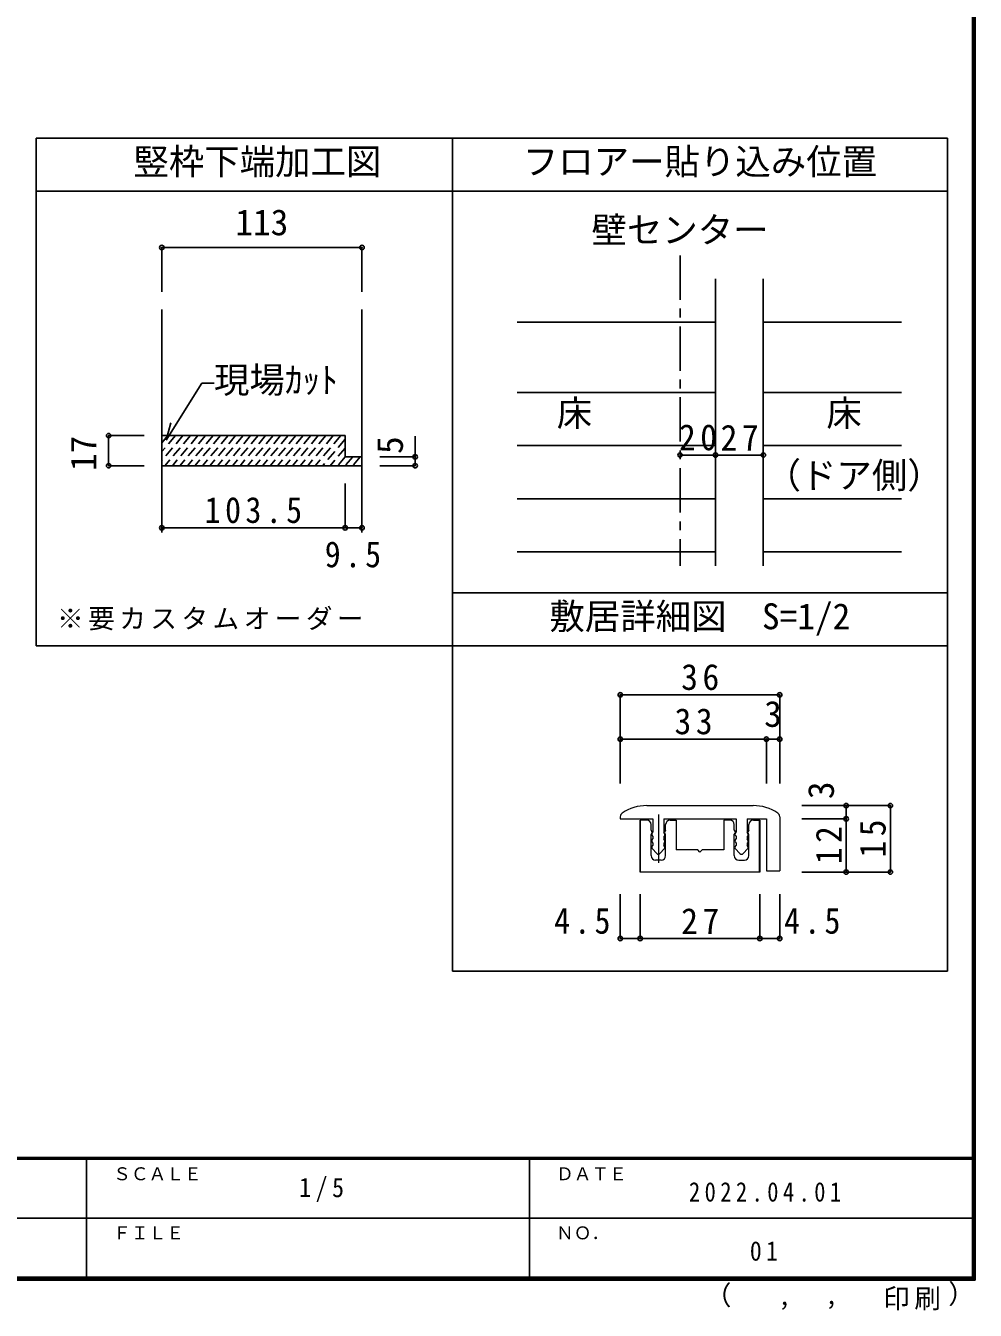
# Model space of a CAD drawing. Units: millimetres at full size, sheet at 1:5, with parts at other scales. Extents: x -973 to 977, y -718 to 696.
# Drawn here: x 441 to 977, y -718 to 7 of the extents above; entities that cross this region are included whole.
import ezdxf
from ezdxf.enums import TextEntityAlignment as Align

# ---------------------------------------------------------------- set-up
doc = ezdxf.new("R2010")
doc.units = ezdxf.units.MM
doc.header["$LTSCALE"] = 5
doc.header["$PDMODE"] = 32
doc.header["$PDSIZE"] = 2.5
doc.linetypes.add('CHAIN1', pattern=[8, 5, -1, 1, -1])
doc.linetypes.add('DASHED1', pattern=[1.8, 1.2, -0.6])
for name, color, linetype in [('0-1_通り芯', 4, 'CHAIN1'), ('0-4_枠', 3, 'Continuous'), ('0-A_文字', 3, 'Continuous'), ('0-B_寸法', 7, 'Continuous'), ('0-D_', 4, 'Continuous'), ('1-B_寸法', 7, 'Continuous'), ('F-1_枠', 6, 'Continuous'), ('F-A_文字', 7, 'Continuous')]:
    doc.layers.add(name, color=color, linetype=linetype)
doc.layers.add('1-7_金物', color=7, linetype='Continuous', lineweight=18)
doc.styles.add('ＭＳ ゴシック', font='')
doc.styles.get('ＭＳ ゴシック').set_extended_font_data('MS Gothic')

msp = doc.modelspace()

# ---------------------------------------------------------------- linework, layer by layer
at = {"layer": '0-1_通り芯'}
msp.add_line((809.985, -122.75), (809.985, -297.827), dxfattribs=at)
at = {"layer": '0-4_枠'}
for p, q in [((681.448, -56.5), (446.448, -56.5)), ((446.448, -343.026), (446.448, -56.5)), ((681.448, -56.5), (681.448, -526.5)), ((681.448, -86.5), (446.448, -86.5)), ((829.985, -135.95), (829.985, -297.827)), ((856.985, -135.95), (856.985, -297.827)), ((517.448, -153.266), (517.448, -279.113)), ((630.448, -153.266), (630.448, -279.113)), ((517.448, -241.372), (630.448, -241.372)), ((446.448, -343.026), (681.448, -343.026))]:
    msp.add_line(p, q, dxfattribs=at)
at = {"layer": '0-4_枠', "color": 4}
for p, q in [((517.448, -118.266), (517.448, -143.266)), ((487.448, -241.372), (487.448, -224.372)), ((507.448, -224.372), (487.448, -224.372)), ((660.448, -241.372), (660.448, -224.745)), ((660.448, -236.372), (640.448, -236.372)), ((507.448, -241.372), (487.448, -241.372)), ((660.448, -241.372), (640.448, -241.372)), ((517.448, -276.372), (517.448, -251.372)), ((620.948, -276.372), (620.948, -251.372)), ((630.448, -276.372), (630.448, -251.372)), ((517.448, -276.372), (620.948, -276.372)), ((620.948, -276.372), (630.448, -276.372))]:
    msp.add_line(p, q, dxfattribs=at)
at = {"layer": '0-4_枠', "color": 7}
for p, q in [((519.959, -226.872), (539.964, -194.693)), ((539.964, -194.693), (546.928, -194.693)), ((519.959, -226.872), (522.547, -217.213))]:
    msp.add_line(p, q, dxfattribs=at)
at = {"layer": '0-4_枠', "color": 4, "linetype": 'DASHED1'}
for p, q in [((520.904, -224.372), (517.448, -228.438)), ((525.146, -224.372), (517.448, -233.429)), ((529.389, -224.372), (517.448, -238.421)), ((533.632, -224.372), (519.182, -241.372)), ((537.874, -224.372), (523.424, -241.372)), ((542.117, -224.372), (527.667, -241.372)), ((546.36, -224.372), (531.91, -241.372)), ((550.602, -224.372), (536.152, -241.372)), ((554.845, -224.372), (540.395, -241.372)), ((559.087, -224.372), (544.637, -241.372)), ((563.33, -224.372), (548.88, -241.372)), ((567.573, -224.372), (553.123, -241.372)), ((571.815, -224.372), (557.365, -241.372)), ((576.058, -224.372), (561.608, -241.372)), ((580.301, -224.372), (565.851, -241.372)), ((584.543, -224.372), (570.093, -241.372)), ((588.786, -224.372), (574.336, -241.372)), ((593.029, -224.372), (578.579, -241.372)), ((597.271, -224.372), (582.821, -241.372)), ((601.514, -224.372), (587.064, -241.372)), ((605.757, -224.372), (591.307, -241.372)), ((609.999, -224.372), (595.549, -241.372)), ((614.242, -224.372), (599.792, -241.372)), ((618.484, -224.372), (604.034, -241.372)), ((620.948, -226.466), (608.277, -241.372)), ((620.948, -231.457), (612.52, -241.372)), ((621.012, -236.372), (616.762, -241.372)), ((625.255, -236.372), (621.005, -241.372)), ((629.498, -236.372), (625.248, -241.372))]:
    msp.add_line(p, q, dxfattribs=at)
at = {"layer": '0-4_枠', "color": 4}
msp.add_lwpolyline([(517.448, -118.266), (630.448, -118.266), (630.448, -143.266)], dxfattribs=at)
at = {"layer": '0-4_枠'}
msp.add_lwpolyline([(517.448, -224.372), (620.948, -224.372), (620.948, -236.372), (630.448, -236.372)], dxfattribs=at)
at = {"layer": '0-4_枠', "color": 7}
for p in [(517.448, -118.266), (630.448, -118.266), (487.448, -224.372), (660.448, -236.372), (487.448, -241.372), (660.448, -241.372), (517.448, -276.372), (620.948, -276.372), (630.448, -276.372)]:
    msp.add_point(p, dxfattribs=at)
at = {"layer": '0-A_文字'}
for p, q in [((681.448, -56.5), (961.021, -56.5)), ((961.021, -56.5), (961.021, -526.5)), ((681.448, -86.5), (961.021, -86.5)), ((681.448, -313.026), (961.021, -313.026)), ((681.448, -343.026), (961.021, -343.026)), ((681.448, -526.5), (961.021, -526.5))]:
    msp.add_line(p, q, dxfattribs=at)
at = {"layer": '0-B_寸法', "color": 4}
for p, q in [((809.985, -235.364), (829.985, -235.364)), ((829.985, -235.364), (856.985, -235.364))]:
    msp.add_line(p, q, dxfattribs=at)
at = {"layer": '0-B_寸法'}
for p in [(809.985, -235.364), (829.985, -235.364), (856.985, -235.364)]:
    msp.add_point(p, dxfattribs=at)
at = {"layer": '0-D_'}
for p, q in [((829.985, -160.364), (717.985, -160.364)), ((856.985, -160.364), (934.985, -160.364)), ((829.985, -199.978), (717.985, -199.978)), ((856.985, -199.978), (934.985, -199.978)), ((829.985, -229.978), (717.985, -229.978)), ((856.985, -229.978), (934.985, -229.978)), ((829.985, -259.978), (717.985, -259.978)), ((856.985, -259.978), (934.985, -259.978)), ((829.985, -289.978), (717.985, -289.978)), ((856.985, -289.978), (934.985, -289.978))]:
    msp.add_line(p, q, dxfattribs=at)
at = {"layer": '1-7_金物'}
for p, q in [((791.234, -433.084), (851.234, -433.084)), ((776.234, -439.375), (776.234, -440.584)), ((776.234, -440.584), (794.609, -440.584)), ((787.484, -470.584), (787.484, -441.334)), ((791.109, -441.334), (787.484, -441.334)), ((787.734, -470.584), (787.734, -441.334)), ((794.609, -440.584), (794.609, -448.084)), ((800.859, -440.584), (841.609, -440.584)), ((800.859, -440.584), (800.859, -448.084)), ((804.359, -441.334), (807.734, -441.334)), ((807.734, -441.334), (807.734, -458.084)), ((834.734, -441.334), (834.734, -458.084)), ((838.109, -441.334), (834.734, -441.334)), ((841.609, -440.584), (841.609, -448.084)), ((847.859, -440.584), (858.734, -440.584)), ((847.859, -440.584), (847.859, -448.084)), ((851.359, -441.334), (854.984, -441.334)), ((854.734, -441.334), (854.734, -470.584)), ((854.984, -441.334), (854.984, -470.584)), ((858.734, -440.584), (858.734, -469.834)), ((866.234, -439.375), (866.234, -469.834)), ((793.609, -446.959), (793.609, -443.834)), ((793.609, -446.959), (794.127, -447.823)), ((793.609, -449.459), (794.127, -448.594)), ((794.091, -448.948), (794.609, -448.084)), ((801.377, -448.948), (800.859, -448.084)), ((801.859, -446.959), (801.341, -447.823)), ((801.859, -449.459), (801.341, -448.594)), ((801.859, -446.959), (801.859, -443.834)), ((840.609, -446.959), (840.609, -443.834)), ((840.609, -446.959), (841.127, -447.823)), ((840.609, -449.459), (841.127, -448.594)), ((841.091, -448.948), (841.609, -448.084)), ((848.377, -448.948), (847.859, -448.084)), ((848.859, -446.959), (848.341, -447.823)), ((848.859, -449.459), (848.341, -448.594)), ((848.859, -446.959), (848.859, -443.834)), ((793.609, -461.334), (793.609, -449.459)), ((794.091, -449.719), (794.609, -450.584)), ((794.091, -452.698), (794.609, -451.834)), ((794.091, -453.469), (794.609, -454.334)), ((794.091, -456.448), (794.609, -455.584)), ((794.609, -450.584), (794.609, -451.834)), ((794.609, -454.334), (794.609, -455.584)), ((801.377, -449.719), (800.859, -450.584)), ((800.859, -450.584), (800.859, -451.834)), ((801.377, -452.698), (800.859, -451.834)), ((801.377, -453.469), (800.859, -454.334)), ((800.859, -454.334), (800.859, -455.584)), ((801.377, -456.448), (800.859, -455.584)), ((801.859, -461.334), (801.859, -449.459)), ((840.609, -461.334), (840.609, -449.459)), ((841.091, -449.719), (841.609, -450.584)), ((841.091, -452.698), (841.609, -451.834)), ((841.091, -453.469), (841.609, -454.334)), ((841.091, -456.448), (841.609, -455.584)), ((841.609, -450.584), (841.609, -451.834)), ((841.609, -454.334), (841.609, -455.584)), ((848.377, -449.719), (847.859, -450.584)), ((847.859, -450.584), (847.859, -451.834)), ((848.377, -452.698), (847.859, -451.834)), ((848.377, -453.469), (847.859, -454.334)), ((847.859, -454.334), (847.859, -455.584)), ((848.377, -456.448), (847.859, -455.584)), ((848.859, -461.334), (848.859, -449.459)), ((796.818, -460.183), (794.184, -457.344)), ((801.284, -457.344), (798.651, -460.183)), ((819.984, -458.084), (807.734, -458.084)), ((821.234, -459.334), (819.984, -458.084)), ((821.234, -459.334), (822.484, -458.084)), ((834.734, -458.084), (822.484, -458.084)), ((843.818, -460.183), (841.184, -457.344)), ((848.284, -457.344), (845.651, -460.183)), ((854.984, -470.584), (787.484, -470.584)), ((799.359, -463.834), (796.109, -463.834)), ((843.109, -463.834), (846.359, -463.834)), ((858.734, -469.834), (866.234, -469.834))]:
    msp.add_line(p, q, dxfattribs=at)
at = {"layer": '1-7_金物', "color": 4}
msp.add_line((797.734, -438.084), (797.734, -465.437), dxfattribs=at)
at = {"layer": '1-7_金物'}
for centre, radius, start, end in [((791.234, -458.084), 25, 90, 123.74899), ((851.234, -458.084), 25, 56.25101, 90), ((778.734, -439.375), 2.5, 123.74899, 180), ((791.109, -443.834), 2.5, 0, 90), ((804.359, -443.834), 2.5, 90, 180), ((838.109, -443.834), 2.5, 0, 90), ((851.359, -443.834), 2.5, 90, 180), ((863.734, -439.375), 2.5, 0, 56.25101), ((794.734, -449.334), 0.75, 149.05366, 210.94634), ((793.484, -448.209), 0.75, 329.05368, 30.94635), ((801.984, -448.209), 0.75, 149.05365, 210.94632), ((800.734, -449.334), 0.75, 329.05366, 30.94634), ((841.734, -449.334), 0.75, 149.05366, 210.94634), ((840.484, -448.209), 0.75, 329.05368, 30.94635), ((848.984, -448.209), 0.75, 149.05365, 210.94632), ((847.734, -449.334), 0.75, 329.05366, 30.94634), ((794.734, -453.084), 0.75, 149.05366, 210.94634), ((794.734, -456.834), 0.75, 149.05366, 222.83826), ((800.734, -456.834), 0.75, 317.16174, 30.94634), ((800.734, -453.084), 0.75, 329.05366, 30.94634), ((841.734, -453.084), 0.75, 149.05366, 210.94634), ((841.734, -456.834), 0.75, 149.05366, 222.83826), ((847.734, -456.834), 0.75, 317.16174, 30.94634), ((847.734, -453.084), 0.75, 329.05366, 30.94634), ((796.109, -461.334), 2.5, 180, 270), ((797.734, -459.334), 1.25, 222.83826, 317.16174), ((799.359, -461.334), 2.5, 270, 0), ((843.109, -461.334), 2.5, 180, 270), ((844.734, -459.334), 1.25, 222.83826, 317.16174), ((846.359, -461.334), 2.5, 270, 0)]:
    msp.add_arc(centre, radius, start, end, dxfattribs=at)
at = {"layer": '1-B_寸法', "color": 4}
for p, q in [((776.234, -370.584), (776.234, -420.584)), ((866.234, -370.584), (776.234, -370.584)), ((866.234, -370.584), (866.234, -420.584)), ((776.234, -395.584), (858.734, -395.584)), ((858.734, -395.584), (858.734, -420.584)), ((858.734, -395.584), (866.234, -395.584)), ((928.734, -433.084), (878.734, -433.084)), ((903.734, -440.584), (903.734, -433.084)), ((928.734, -470.584), (928.734, -433.084)), ((903.734, -440.584), (878.734, -440.584)), ((903.734, -470.584), (903.734, -440.584)), ((928.734, -470.584), (878.734, -470.584)), ((776.234, -508.084), (776.234, -483.084)), ((787.484, -508.084), (787.484, -483.084)), ((854.984, -508.084), (854.984, -483.084)), ((866.234, -508.084), (866.234, -483.084)), ((787.484, -508.084), (776.234, -508.084)), ((854.984, -508.084), (787.484, -508.084)), ((866.234, -508.084), (854.984, -508.084))]:
    msp.add_line(p, q, dxfattribs=at)
at = {"layer": '1-B_寸法'}
for p in [(776.234, -370.584), (866.234, -370.584), (776.234, -395.584), (858.734, -395.584), (866.234, -395.584), (903.734, -433.084), (928.734, -433.084), (903.734, -440.584), (903.734, -470.584), (928.734, -470.584), (776.234, -508.084), (787.484, -508.084), (854.984, -508.084), (866.234, -508.084)]:
    msp.add_point(p, dxfattribs=at)
at = {"layer": 'F-1_枠'}
for p, q in [((974.986, 695.833), (974.986, -700.833)), ((975.82, 695.833), (975.82, -700.833)), ((976.653, 695.833), (976.653, -700.833)), ((976.653, -631.667), (-973.347, -631.667)), ((976.653, -632.5), (-973.347, -632.5)), ((474.986, -632.5), (474.986, -699.167)), ((724.986, -632.5), (724.986, -699.167)), ((1.653, -665.833), (974.986, -665.834)), ((976.653, -699.167), (-973.347, -699.167)), ((976.653, -700), (-973.347, -700)), ((976.653, -700.833), (-973.347, -700.833))]:
    msp.add_line(p, q, dxfattribs=at)

# ---------------------------------------------------------------- texts
at = {"layer": '0-4_枠', "color": 7, "style": 'ＭＳ ゴシック'}
for s, p in [('竪枠下端加工図', (501.448, -81.5)), ('113', (558.948, -115.766)), ('現場ｶｯﾄ', (546.928, -204.693))]:
    msp.add_text(s, height=14.66, dxfattribs=at).set_placement(p, align=Align.BOTTOM_LEFT)
for s, p in [('17', (484.948, -244.372)), ('5', (657.948, -234.745))]:
    msp.add_text(s, height=14.66, rotation=90, dxfattribs=at).set_placement(p, align=Align.BOTTOM_LEFT)
at = {"layer": '0-4_枠', "color": 7, "attachment_point": 7, "style": 'ＭＳ ゴシック'}
for s, insert, char_height in [('\\T1.28;\\W0.9;103.5', (541.698, -273.872), 14.66), ('\\T1.27;\\W0.9;9.5', (609.448, -298.872), 14.66), ('\\T1.17;※要カスタムオーダー', (458.335, -334.287), 11)]:
    msp.add_mtext(s, dxfattribs=dict(at, insert=insert, char_height=char_height))
at = {"layer": '0-A_文字', "color": 7, "style": 'ＭＳ ゴシック'}
for s, p in [('フロアー貼り込み位置', (721.234, -81.5)), ('壁センター', (759.985, -120.032)), ('床', (740.391, -223.414)), ('床', (892.58, -223.414)), ('（ドア側）', (858.25, -258.501)), ('敷居詳細図\u3000S=1/2', (736.234, -338.026))]:
    msp.add_text(s, height=14.66, dxfattribs=at).set_placement(p, align=Align.BOTTOM_LEFT)
at = {"layer": '0-B_寸法', "char_height": 14.66, "attachment_point": 7, "style": 'ＭＳ ゴシック'}
for s, insert in [('\\T1.27;\\W0.95;20', (809.36, -232.864)), ('\\T1.27;\\W0.95;27', (832.86, -232.864))]:
    msp.add_mtext(s, dxfattribs=dict(at, insert=insert))
at = {"layer": '1-B_寸法', "style": 'ＭＳ ゴシック'}
msp.add_text('3', height=14.66, dxfattribs=at).set_placement((857.484, -393.084), align=Align.BOTTOM_LEFT)
msp.add_text('3', height=14.66, rotation=90, dxfattribs=at).set_placement((901.234, -429.451), align=Align.BOTTOM_LEFT)
at = {"layer": '1-B_寸法', "char_height": 14.66, "attachment_point": 7, "style": 'ＭＳ ゴシック'}
for s, insert in [('\\T1.27;\\W0.95;36', (810.609, -368.084)), ('\\T1.27;\\W0.95;33', (806.859, -393.084)), ('\\T1.27;\\W0.9;4.5', (738.913, -505.584)), ('\\T1.27;\\W0.95;27', (810.609, -505.584)), ('\\T1.27;\\W0.9;4.5', (868.717, -505.584))]:
    msp.add_mtext(s, dxfattribs=dict(at, insert=insert))
at = {"layer": '1-B_寸法', "char_height": 14.66, "attachment_point": 7, "rotation": 90, "style": 'ＭＳ ゴシック'}
for s, insert in [('\\T1.27;\\W0.95;12', (901.234, -466.209)), ('\\T1.27;\\W0.95;15', (926.234, -462.459))]:
    msp.add_mtext(s, dxfattribs=dict(at, insert=insert))
at = {"layer": 'F-A_文字', "style": 'ＭＳ ゴシック'}
for s, height, p in [('ＳＣＡＬＥ', 7.331, (489.986, -646.667)), ('ＤＡＴＥ', 7.331, (739.986, -646.667)), ('ＦＩＬＥ', 7.331, (489.986, -680)), ('ＮＯ．', 7.331, (739.986, -680.001)), ('（', 11, (823.992, -718.052)), ('）', 11, (961.387, -717.355)), (',', 11, (865.199, -718.052)), (',', 11, (891.686, -717.588))]:
    msp.add_text(s, height=height, dxfattribs=at).set_placement(p, align=Align.BOTTOM_LEFT)
at = {"layer": 'F-A_文字', "char_height": 11, "attachment_point": 7, "style": 'ＭＳ ゴシック'}
for s, insert in [('\\T1.38;\\W0.9;1/5', (594.986, -656.667)), ('\\T1.39;\\W0.85;2022.04.01', (814.986, -656.667)), ('\\T1.36;\\W0.9;01', (849.361, -690.001)), ('\\T1.17;印刷', (924.678, -717.82))]:
    msp.add_mtext(s, dxfattribs=dict(at, insert=insert))

doc.saveas('drawing.dxf')
